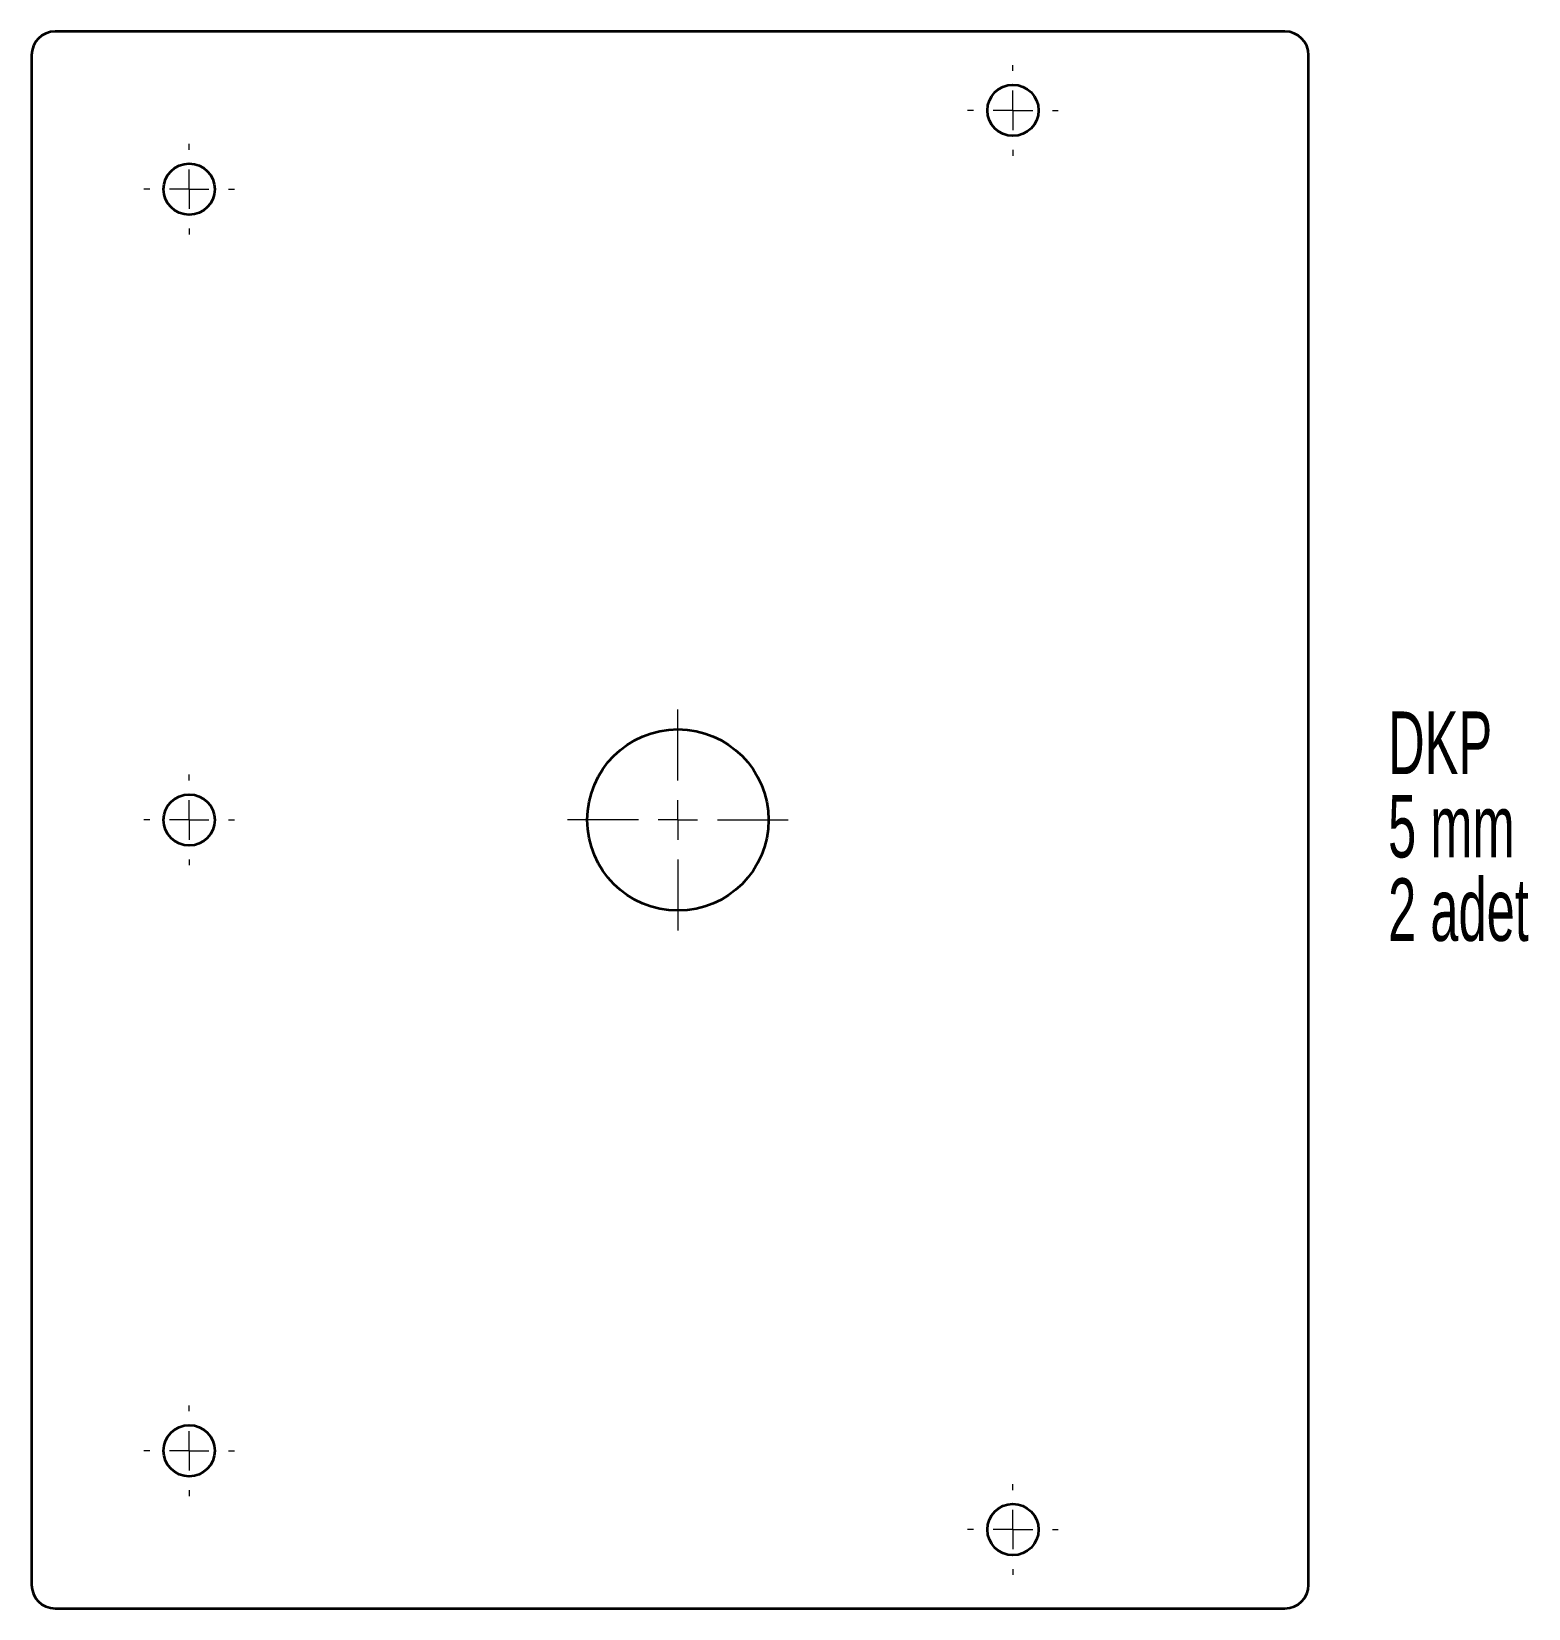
# Model space of a CAD drawing. Header units: millimetres. Extents: x 31 to 221, y 5 to 205.
import ezdxf

# ---------------------------------------------------------------- set-up
doc = ezdxf.new("R2010")
doc.units = ezdxf.units.MM
doc.styles.add('SLDTEXTSTYLE0', font='TXT', dxfattribs={"width": 0.605})

# ---------------------------------------------------------------- blocks, each defined once
blk = doc.blocks.new('SW_NOTE_0')
at = {"color": 0, "linetype": 'Continuous', "lineweight": 0, "char_height": 7.938, "attachment_point": 1, "style": 'SLDTEXTSTYLE0'}
for s, insert in [('DKP', (0, 10.23)), ('5 mm', (0, -0.35)), ('2 adet', (0, -10.93))]:
    blk.add_mtext(s, dxfattribs=dict(at, insert=insert))
blk = doc.blocks.new('SW_CENTERMARKSYMBOL_0')
at = {"color": 0, "linetype": 'Continuous', "lineweight": 18}
for p, q in [((0, 5), (0, 5.75)), ((0, 0), (0, 2.5)), ((-5, 0), (-5.75, 0)), ((0, 0), (-2.5, 0)), ((0, 0), (0, -2.5)), ((0, 0), (2.5, 0)), ((5, 0), (5.75, 0)), ((0, -5), (0, -5.75))]:
    blk.add_line(p, q, dxfattribs=at)
blk = doc.blocks.new('SW_CENTERMARKSYMBOL_1')
at = {"color": 0, "linetype": 'Continuous', "lineweight": 18}
for p, q in [((0, 5), (0, 5.75)), ((0, 0), (0, 2.5)), ((-5, 0), (-5.75, 0)), ((0, 0), (-2.5, 0)), ((0, 0), (0, -2.5)), ((0, 0), (2.5, 0)), ((5, 0), (5.75, 0)), ((0, -5), (0, -5.75))]:
    blk.add_line(p, q, dxfattribs=at)
blk = doc.blocks.new('SW_CENTERMARKSYMBOL_2')
at = {"color": 0, "linetype": 'Continuous', "lineweight": 18}
for p, q in [((0, 5), (0, 5.75)), ((0, 0), (0, 2.5)), ((-5, 0), (-5.75, 0)), ((0, 0), (-2.5, 0)), ((0, 0), (0, -2.5)), ((0, 0), (2.5, 0)), ((5, 0), (5.75, 0)), ((0, -5), (0, -5.75))]:
    blk.add_line(p, q, dxfattribs=at)
blk = doc.blocks.new('SW_CENTERMARKSYMBOL_3')
at = {"color": 0, "linetype": 'Continuous', "lineweight": 18}
for p, q in [((0, 5), (0, 5.75)), ((0, 0), (0, 2.5)), ((-5, 0), (-5.75, 0)), ((0, 0), (-2.5, 0)), ((0, 0), (0, -2.5)), ((0, 0), (2.5, 0)), ((5, 0), (5.75, 0)), ((0, -5), (0, -5.75))]:
    blk.add_line(p, q, dxfattribs=at)
blk = doc.blocks.new('SW_CENTERMARKSYMBOL_4')
at = {"color": 0, "linetype": 'Continuous', "lineweight": 18}
for p, q in [((0, 5), (0, 5.75)), ((0, 0), (0, 2.5)), ((-5, 0), (-5.75, 0)), ((0, 0), (-2.5, 0)), ((0, 0), (0, -2.5)), ((0, 0), (2.5, 0)), ((5, 0), (5.75, 0)), ((0, -5), (0, -5.75))]:
    blk.add_line(p, q, dxfattribs=at)
blk = doc.blocks.new('SW_CENTERMARKSYMBOL_5')
at = {"color": 0, "linetype": 'Continuous', "lineweight": 18}
for p, q in [((0, 5), (0, 14)), ((0, 0), (0, 2.5)), ((-5, 0), (-14, 0)), ((0, 0), (-2.5, 0)), ((0, 0), (0, -2.5)), ((0, 0), (2.5, 0)), ((5, 0), (14, 0)), ((0, -5), (0, -14))]:
    blk.add_line(p, q, dxfattribs=at)
blk = doc.blocks.new('SW_CENTERMARKSYMBOL_6')
at = {"color": 0, "linetype": 'Continuous', "lineweight": 18}
for p, q in [((0, 5), (0, 5.75)), ((0, 0), (0, 2.5)), ((-5, 0), (-5.75, 0)), ((0, 0), (-2.5, 0)), ((0, 0), (0, -2.5)), ((0, 0), (2.5, 0)), ((5, 0), (5.75, 0)), ((0, -5), (0, -5.75))]:
    blk.add_line(p, q, dxfattribs=at)
blk = doc.blocks.new('SW_CENTERMARKSYMBOL_7')
at = {"color": 0, "linetype": 'Continuous', "lineweight": 18}
for p, q in [((0, 5), (0, 5.75)), ((0, 0), (0, 2.5)), ((-5, 0), (-5.75, 0)), ((0, 0), (-2.5, 0)), ((0, 0), (0, -2.5)), ((0, 0), (2.5, 0)), ((5, 0), (5.75, 0)), ((0, -5), (0, -5.75))]:
    blk.add_line(p, q, dxfattribs=at)
blk = doc.blocks.new('SW_CENTERMARKSYMBOL_8')
at = {"color": 0, "linetype": 'Continuous', "lineweight": 18}
for p, q in [((0, 5), (0, 5.75)), ((0, 0), (0, 2.5)), ((-5, 0), (-5.75, 0)), ((0, 0), (-2.5, 0)), ((0, 0), (0, -2.5)), ((0, 0), (2.5, 0)), ((5, 0), (5.75, 0)), ((0, -5), (0, -5.75))]:
    blk.add_line(p, q, dxfattribs=at)
blk = doc.blocks.new('SW_CENTERMARKSYMBOL_9')
at = {"color": 0, "linetype": 'Continuous', "lineweight": 18}
for p, q in [((0, 5), (0, 5.75)), ((0, 0), (0, 2.5)), ((-5, 0), (-5.75, 0)), ((0, 0), (-2.5, 0)), ((0, 0), (0, -2.5)), ((0, 0), (2.5, 0)), ((5, 0), (5.75, 0)), ((0, -5), (0, -5.75))]:
    blk.add_line(p, q, dxfattribs=at)
blk = doc.blocks.new('SW_CENTERMARKSYMBOL_10')
at = {"color": 0, "linetype": 'Continuous', "lineweight": 18}
for p, q in [((0, 5), (0, 5.75)), ((0, 0), (0, 2.5)), ((-5, 0), (-5.75, 0)), ((0, 0), (-2.5, 0)), ((0, 0), (0, -2.5)), ((0, 0), (2.5, 0)), ((5, 0), (5.75, 0)), ((0, -5), (0, -5.75))]:
    blk.add_line(p, q, dxfattribs=at)
blk = doc.blocks.new('SW_CENTERMARKSYMBOL_11')
at = {"color": 0, "linetype": 'Continuous', "lineweight": 18}
for p, q in [((0, 5), (0, 14)), ((0, 0), (0, 2.5)), ((-5, 0), (-14, 0)), ((0, 0), (-2.5, 0)), ((0, 0), (0, -2.5)), ((0, 0), (2.5, 0)), ((5, 0), (14, 0)), ((0, -5), (0, -14))]:
    blk.add_line(p, q, dxfattribs=at)

msp = doc.modelspace()

# ---------------------------------------------------------------- linework, layer by layer
at = {"color": 7, "linetype": 'Continuous', "lineweight": 35}
for p, q in [((190.35, 204.56), (34.35, 204.56)), ((31.35, 201.56), (31.35, 7.56)), ((193.35, 7.56), (193.35, 201.56)), ((34.35, 4.56), (190.35, 4.56))]:
    msp.add_line(p, q, dxfattribs=at)
for centre, radius in [((155.85, 194.56), 3.25), ((51.35, 184.56), 3.25), ((113.35, 104.56), 11.5), ((51.35, 104.56), 3.25), ((51.35, 24.56), 3.25), ((155.85, 14.56), 3.25)]:
    msp.add_circle(centre, radius, dxfattribs=at)
for centre, start, end in [((34.35, 201.56), 90, 180), ((190.35, 201.56), 0, 90), ((34.35, 7.56), 180, 270), ((190.35, 7.56), 270, 0)]:
    msp.add_arc(centre, 3, start, end, dxfattribs=at)

# ---------------------------------------------------------------- block references
at = {"color": 7, "linetype": 'Continuous', "lineweight": 18}
for name, p in [('SW_CENTERMARKSYMBOL_4', (155.85, 194.56)), ('SW_CENTERMARKSYMBOL_10', (155.85, 194.56)), ('SW_CENTERMARKSYMBOL_0', (51.35, 184.56)), ('SW_CENTERMARKSYMBOL_6', (51.35, 184.56)), ('SW_CENTERMARKSYMBOL_5', (113.35, 104.56)), ('SW_CENTERMARKSYMBOL_11', (113.35, 104.56)), ('SW_CENTERMARKSYMBOL_2', (51.35, 104.56)), ('SW_CENTERMARKSYMBOL_8', (51.35, 104.56)), ('SW_CENTERMARKSYMBOL_1', (51.35, 24.56)), ('SW_CENTERMARKSYMBOL_7', (51.35, 24.56)), ('SW_CENTERMARKSYMBOL_3', (155.85, 14.56)), ('SW_CENTERMARKSYMBOL_9', (155.85, 14.56))]:
    msp.add_blockref(name, p, dxfattribs=at)
at = {"color": 7, "linetype": 'Continuous', "lineweight": 0}
msp.add_blockref('SW_NOTE_0', (203.44, 108.09), dxfattribs=at)

doc.saveas('drawing.dxf')
